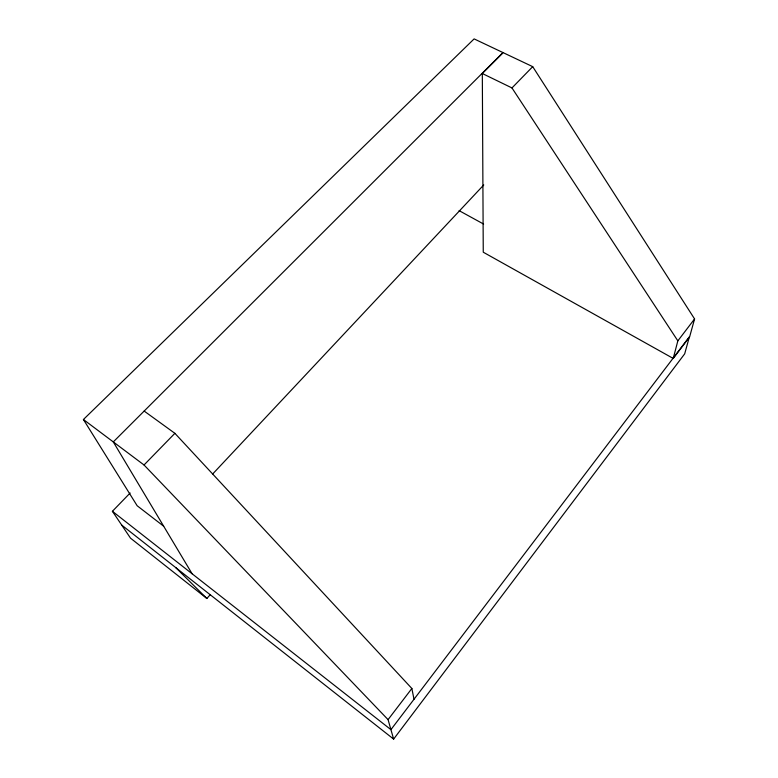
<?xml version="1.0" encoding="UTF-8"?>
<svg xmlns="http://www.w3.org/2000/svg" width="778" height="778" viewBox="0 0 778 778"><rect width="100%" height="100%" fill="white"/><g stroke="black" fill="none" stroke-linecap="round" stroke-linejoin="round"><path stroke-width="1.17" d="M673.233 358.444L677.842 340.852L694.579 318.941L532.716 66.655L503.181 52.671L482.321 73.521L483.255 252.208L673.233 358.444L689.619 336.874L694.579 318.941M121.689 525.062L393.629 739.1L684.679 353.854L689.405 336.757L390.926 729.647L112.411 511.292L130.13 493.009M393.629 739.1L388.066 719.631L411.863 688.491L174.885 433.327L144.154 411.066M112.411 511.292L130.519 538.162L206.87 598.486L210.099 594.849M212.734 473.928L483.76 184.95M192.098 573.765L113.287 441.914L502.958 52.564L474.123 38.9L83.421 419.507L144.027 464.981L174.885 433.327M482.321 73.521L511.973 87.933L532.716 66.655M459.108 210.643L483.624 224.074M163.681 526.22L137.161 505.749L83.421 419.507M175.672 567.551L206.87 598.486M144.027 464.981L388.066 719.631M511.973 87.933L677.842 340.852M411.863 688.491L414.003 699.266"/></g></svg>
